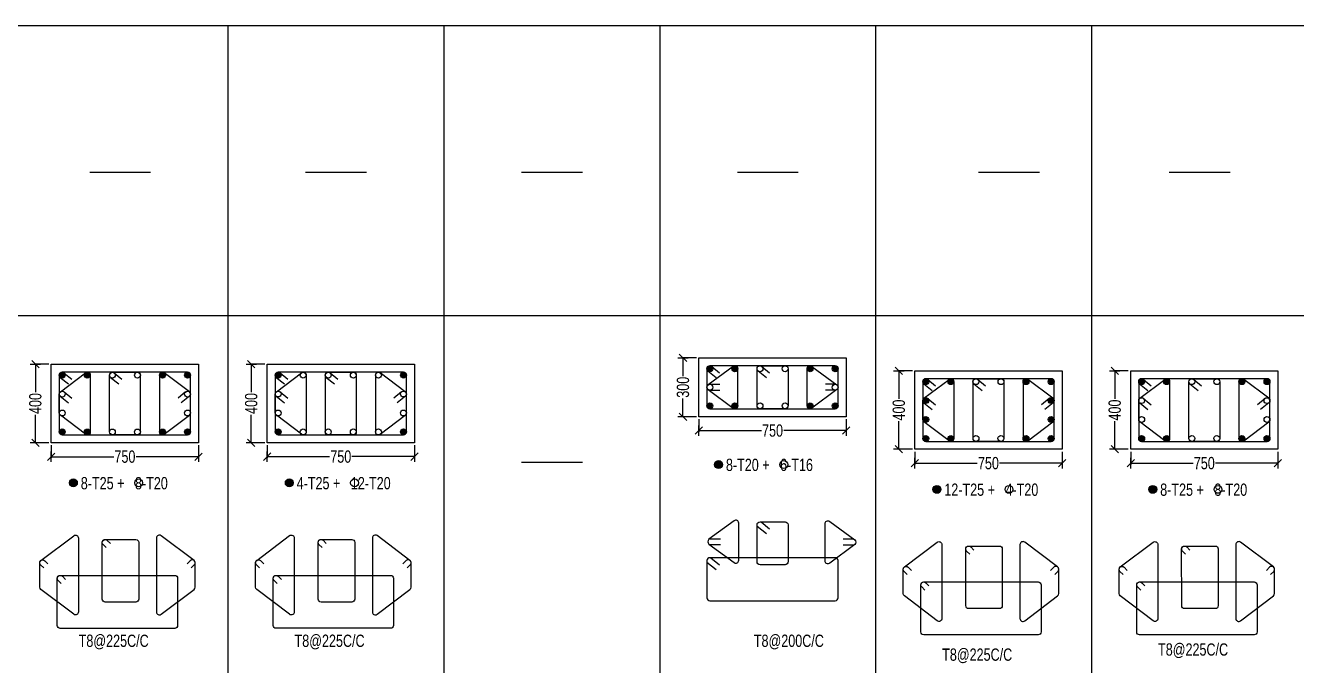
# Model space of a CAD drawing. Header units: millimetres. Extents: x 356 to 40629, y 2473 to 64837.
# Drawn here: x 21326 to 27803, y 15728 to 18992 of the extents above; entities that cross this region are included whole.
import ezdxf

# ---------------------------------------------------------------- set-up
doc = ezdxf.new("R2010")
doc.units = ezdxf.units.MM
for name, color, linetype in [('COL', 5, 'Continuous'), ('S-TIES', 3, 'Continuous'), ('TABLE', 11, 'Continuous'), ('TXT3', 6, 'Continuous')]:
    doc.layers.add(name, color=color, linetype=linetype)
doc.layers.add('STR-COL-DIM', color=8, linetype='Continuous', lineweight=18)
doc.layers.add('STR-LEVEL TEXT', color=110, linetype='Continuous', lineweight=30)
doc.styles.add('SOBHA', font='swisscl.ttf')
doc.styles.add('sobha sed', font='swisscl.ttf')
doc.dimstyles.new('S-25', dxfattribs={"dimscale": 25, "dimtxt": 2.5, "dimasz": 1.5, "dimexe": 0.25, "dimexo": 0.5, "dimgap": 0.1, "dimtad": 0, "dimdec": 0, "dimrnd": 0.0005, "dimzin": 0, "dimdsep": 46, "dimtxsty": 'SOBHA', "dimblk": 'OBLIQUE', "dimcen": 0.09, "dimclrd": 8, "dimclre": 8, "dimclrt": 6, "dimadec": 0, "dimazin": 0, "dimtfac": 1, "dimtdec": 0, "dimtofl": 0, "dimtmove": 0, "dimatfit": 3, "dimfxl": 0.18, "dimtolj": 1, "dimtzin": 0, "dimlwd": -1, "dimlwe": -1, "dimarcsym": 0})

# ---------------------------------------------------------------- blocks, each defined once
blk = doc.blocks.new('_Oblique')
at = {"color": 0, "linetype": 'ByBlock', "lineweight": -2}
for p, q in [((-0.5, -0.5), (0.5, 0.5)), ((0, 0.71), (0, -0.71))]:
    blk.add_line(p, q, dxfattribs=at)
blk = doc.blocks.new('*D634')
at = {"layer": 'STR-LEVEL TEXT', "color": 8, "transparency": 16777216}
for p, q in [((21445.3, 17264.3), (21370.2, 17264.3)), ((21376.5, 17264.3), (21376.5, 17121.8)), ((21376.5, 16864.3), (21376.5, 17006.8)), ((21445.3, 16864.3), (21370.2, 16864.3))]:
    blk.add_line(p, q, dxfattribs=at)
at = {"layer": 'STR-LEVEL TEXT', "color": 8, "transparency": 16777216, "xscale": 37.5, "yscale": 37.5, "zscale": 37.5}
for p, rotation in [((21376.5, 17264.3), 90), ((21376.5, 16864.3), 270)]:
    blk.add_blockref('_Oblique', p, dxfattribs=dict(at, rotation=rotation))
at = {"layer": 'STR-LEVEL TEXT', "color": 6, "transparency": 16777216, "insert": (21376.5, 17064.3), "char_height": 62.5, "attachment_point": 5, "rotation": 90, "style": 'SOBHA'}
blk.add_mtext('\\A1;400', dxfattribs=at)
blk = doc.blocks.new('*D635')
at = {"layer": 'STR-LEVEL TEXT', "color": 8, "transparency": 16777216}
for p, q in [((21457.8, 16851.8), (21457.8, 16787)), ((22207.8, 16851.8), (22207.8, 16787)), ((21457.8, 16793.2), (21775.9, 16793.2)), ((22207.8, 16793.2), (21889.8, 16793.2))]:
    blk.add_line(p, q, dxfattribs=at)
at = {"layer": 'STR-LEVEL TEXT', "color": 8, "transparency": 16777216, "xscale": 37.5, "yscale": 37.5, "zscale": 37.5, "rotation": 180}
blk.add_blockref('_Oblique', (21457.8, 16793.2), dxfattribs=at)
at = {"layer": 'STR-LEVEL TEXT', "color": 8, "transparency": 16777216, "xscale": 37.5, "yscale": 37.5, "zscale": 37.5}
blk.add_blockref('_Oblique', (22207.8, 16793.2), dxfattribs=at)
at = {"layer": 'STR-LEVEL TEXT', "color": 6, "transparency": 16777216, "insert": (21832.8, 16793.2), "char_height": 62.5, "attachment_point": 5, "style": 'SOBHA'}
blk.add_mtext('\\A1;750', dxfattribs=at)
blk = doc.blocks.new('*D624')
at = {"layer": 'STR-LEVEL TEXT', "color": 8, "transparency": 16777216}
for p, q in [((22545.3, 17264.5), (22470.2, 17264.5)), ((22476.5, 17264.5), (22476.5, 17122)), ((22476.5, 16864.5), (22476.5, 17007)), ((22545.3, 16864.5), (22470.2, 16864.5))]:
    blk.add_line(p, q, dxfattribs=at)
at = {"layer": 'STR-LEVEL TEXT', "color": 8, "transparency": 16777216, "xscale": 37.5, "yscale": 37.5, "zscale": 37.5}
for p, rotation in [((22476.5, 17264.5), 90), ((22476.5, 16864.5), 270)]:
    blk.add_blockref('_Oblique', p, dxfattribs=dict(at, rotation=rotation))
at = {"layer": 'STR-LEVEL TEXT', "color": 6, "transparency": 16777216, "insert": (22476.5, 17064.5), "char_height": 62.5, "attachment_point": 5, "rotation": 90, "style": 'SOBHA'}
blk.add_mtext('\\A1;400', dxfattribs=at)
blk = doc.blocks.new('*D625')
at = {"layer": 'STR-LEVEL TEXT', "color": 8, "transparency": 16777216}
for p, q in [((22557.8, 16852), (22557.8, 16787.2)), ((23307.8, 16852), (23307.8, 16787.2)), ((22557.8, 16793.4), (22875.9, 16793.4)), ((23307.8, 16793.4), (22989.8, 16793.4))]:
    blk.add_line(p, q, dxfattribs=at)
at = {"layer": 'STR-LEVEL TEXT', "color": 8, "transparency": 16777216, "xscale": 37.5, "yscale": 37.5, "zscale": 37.5, "rotation": 180}
blk.add_blockref('_Oblique', (22557.8, 16793.4), dxfattribs=at)
at = {"layer": 'STR-LEVEL TEXT', "color": 8, "transparency": 16777216, "xscale": 37.5, "yscale": 37.5, "zscale": 37.5}
blk.add_blockref('_Oblique', (23307.8, 16793.4), dxfattribs=at)
at = {"layer": 'STR-LEVEL TEXT', "color": 6, "transparency": 16777216, "insert": (22932.8, 16793.4), "char_height": 62.5, "attachment_point": 5, "style": 'SOBHA'}
blk.add_mtext('\\A1;750', dxfattribs=at)
blk = doc.blocks.new('*D342')
at = {"layer": 'STR-LEVEL TEXT', "color": 8, "transparency": 16777216}
for p, q in [((24745.3, 17297.2), (24670.2, 17297.2)), ((24676.5, 17297.2), (24676.5, 17204.4)), ((24676.5, 16997.2), (24676.5, 17090.2)), ((24745.3, 16997.2), (24670.2, 16997.2))]:
    blk.add_line(p, q, dxfattribs=at)
at = {"layer": 'STR-LEVEL TEXT', "color": 8, "transparency": 16777216, "xscale": 37.5, "yscale": 37.5, "zscale": 37.5}
for p, rotation in [((24676.5, 17297.2), 90), ((24676.5, 16997.2), 270)]:
    blk.add_blockref('_Oblique', p, dxfattribs=dict(at, rotation=rotation))
at = {"layer": 'STR-LEVEL TEXT', "color": 6, "transparency": 16777216, "insert": (24676.5, 17147.3), "char_height": 62.5, "attachment_point": 5, "rotation": 90, "style": 'SOBHA'}
blk.add_mtext('\\A1;300', dxfattribs=at)
blk = doc.blocks.new('*D343')
at = {"layer": 'STR-LEVEL TEXT', "color": 8, "transparency": 16777216}
for p, q in [((24757.8, 16984.7), (24757.8, 16919.9)), ((25507.8, 16984.7), (25507.8, 16919.9)), ((24757.8, 16926.2), (25075.9, 16926.2)), ((25507.8, 16926.2), (25189.8, 16926.2))]:
    blk.add_line(p, q, dxfattribs=at)
at = {"layer": 'STR-LEVEL TEXT', "color": 8, "transparency": 16777216, "xscale": 37.5, "yscale": 37.5, "zscale": 37.5, "rotation": 180}
blk.add_blockref('_Oblique', (24757.8, 16926.2), dxfattribs=at)
at = {"layer": 'STR-LEVEL TEXT', "color": 8, "transparency": 16777216, "xscale": 37.5, "yscale": 37.5, "zscale": 37.5}
blk.add_blockref('_Oblique', (25507.8, 16926.2), dxfattribs=at)
at = {"layer": 'STR-LEVEL TEXT', "color": 6, "transparency": 16777216, "insert": (25132.8, 16926.2), "char_height": 62.5, "attachment_point": 5, "style": 'SOBHA'}
blk.add_mtext('\\A1;750', dxfattribs=at)
blk = doc.blocks.new('*D477')
at = {"layer": 'STR-LEVEL TEXT', "color": 8, "transparency": 16777216}
for p, q in [((25845.3, 17231), (25770.2, 17231)), ((25776.5, 17231), (25776.5, 17088.5)), ((25776.5, 16831), (25776.5, 16973.5)), ((25845.3, 16831), (25770.2, 16831))]:
    blk.add_line(p, q, dxfattribs=at)
at = {"layer": 'STR-LEVEL TEXT', "color": 8, "transparency": 16777216, "xscale": 37.5, "yscale": 37.5, "zscale": 37.5}
for p, rotation in [((25776.5, 17231), 90), ((25776.5, 16831), 270)]:
    blk.add_blockref('_Oblique', p, dxfattribs=dict(at, rotation=rotation))
at = {"layer": 'STR-LEVEL TEXT', "color": 6, "transparency": 16777216, "insert": (25776.5, 17031), "char_height": 62.5, "attachment_point": 5, "rotation": 90, "style": 'SOBHA'}
blk.add_mtext('\\A1;400', dxfattribs=at)
blk = doc.blocks.new('*D478')
at = {"layer": 'STR-LEVEL TEXT', "color": 8, "transparency": 16777216}
for p, q in [((25857.8, 16818.5), (25857.8, 16753.7)), ((26607.8, 16818.5), (26607.8, 16753.7)), ((25857.8, 16760), (26175.9, 16760)), ((26607.8, 16760), (26289.8, 16760))]:
    blk.add_line(p, q, dxfattribs=at)
at = {"layer": 'STR-LEVEL TEXT', "color": 8, "transparency": 16777216, "xscale": 37.5, "yscale": 37.5, "zscale": 37.5, "rotation": 180}
blk.add_blockref('_Oblique', (25857.8, 16760), dxfattribs=at)
at = {"layer": 'STR-LEVEL TEXT', "color": 8, "transparency": 16777216, "xscale": 37.5, "yscale": 37.5, "zscale": 37.5}
blk.add_blockref('_Oblique', (26607.8, 16760), dxfattribs=at)
at = {"layer": 'STR-LEVEL TEXT', "color": 6, "transparency": 16777216, "insert": (26232.8, 16760), "char_height": 62.5, "attachment_point": 5, "style": 'SOBHA'}
blk.add_mtext('\\A1;750', dxfattribs=at)
blk = doc.blocks.new('*D471')
at = {"layer": 'STR-LEVEL TEXT', "color": 8, "transparency": 16777216}
for p, q in [((26945.3, 17231), (26870.2, 17231)), ((26876.5, 17231), (26876.5, 17088.5)), ((26876.5, 16831), (26876.5, 16973.5)), ((26945.3, 16831), (26870.2, 16831))]:
    blk.add_line(p, q, dxfattribs=at)
at = {"layer": 'STR-LEVEL TEXT', "color": 8, "transparency": 16777216, "xscale": 37.5, "yscale": 37.5, "zscale": 37.5}
for p, rotation in [((26876.5, 17231), 90), ((26876.5, 16831), 270)]:
    blk.add_blockref('_Oblique', p, dxfattribs=dict(at, rotation=rotation))
at = {"layer": 'STR-LEVEL TEXT', "color": 6, "transparency": 16777216, "insert": (26876.5, 17031), "char_height": 62.5, "attachment_point": 5, "rotation": 90, "style": 'SOBHA'}
blk.add_mtext('\\A1;400', dxfattribs=at)
blk = doc.blocks.new('*D472')
at = {"layer": 'STR-LEVEL TEXT', "color": 8, "transparency": 16777216}
for p, q in [((26957.8, 16818.5), (26957.8, 16753.7)), ((27707.8, 16818.5), (27707.8, 16753.7)), ((26957.8, 16760), (27275.9, 16760)), ((27707.8, 16760), (27389.8, 16760))]:
    blk.add_line(p, q, dxfattribs=at)
at = {"layer": 'STR-LEVEL TEXT', "color": 8, "transparency": 16777216, "xscale": 37.5, "yscale": 37.5, "zscale": 37.5, "rotation": 180}
blk.add_blockref('_Oblique', (26957.8, 16760), dxfattribs=at)
at = {"layer": 'STR-LEVEL TEXT', "color": 8, "transparency": 16777216, "xscale": 37.5, "yscale": 37.5, "zscale": 37.5}
blk.add_blockref('_Oblique', (27707.8, 16760), dxfattribs=at)
at = {"layer": 'STR-LEVEL TEXT', "color": 6, "transparency": 16777216, "insert": (27332.8, 16760), "char_height": 62.5, "attachment_point": 5, "style": 'SOBHA'}
blk.add_mtext('\\A1;750', dxfattribs=at)

msp = doc.modelspace()

# ---------------------------------------------------------------- hatches: boundary and pattern name
at = {"layer": 'S-TIES', "ltscale": 7}
h = msp.add_hatch(color=256, dxfattribs=at)
h.dxf.hatch_style = 1
edge = h.paths.add_edge_path()
edge.add_arc((24813.4, 17241.7), 15, 0, 360)
h = msp.add_hatch(color=256, dxfattribs=at)
h.dxf.hatch_style = 1
edge = h.paths.add_edge_path()
edge.add_arc((24941.2, 17241.7), 15, 0, 360)
h = msp.add_hatch(color=256, dxfattribs=at)
h.dxf.hatch_style = 1
edge = h.paths.add_edge_path()
edge.add_arc((25324.5, 17241.7), 15, 0, 360)
h = msp.add_hatch(color=256, dxfattribs=at)
h.dxf.hatch_style = 1
edge = h.paths.add_edge_path()
edge.add_arc((25452.3, 17241.7), 15, 0, 360)
h = msp.add_hatch(color=256, dxfattribs=at)
h.dxf.hatch_style = 1
edge = h.paths.add_edge_path()
edge.add_arc((21513.4, 17208.8), 15, 0, 360)
h = msp.add_hatch(color=256, dxfattribs=at)
h.dxf.hatch_style = 1
edge = h.paths.add_edge_path()
edge.add_arc((21641.2, 17208.8), 15, 0, 360)
h = msp.add_hatch(color=256, dxfattribs=at)
h.dxf.hatch_style = 1
edge = h.paths.add_edge_path()
edge.add_arc((22024.5, 17208.8), 15, 0, 360)
h = msp.add_hatch(color=256, dxfattribs=at)
h.dxf.hatch_style = 1
edge = h.paths.add_edge_path()
edge.add_arc((22152.3, 17208.8), 15, 0, 360)
h = msp.add_hatch(color=256, dxfattribs=at)
h.dxf.hatch_style = 1
edge = h.paths.add_edge_path()
edge.add_arc((22613.4, 17208.9), 15, 0, 360)
h = msp.add_hatch(color=256, dxfattribs=at)
h.dxf.hatch_style = 1
edge = h.paths.add_edge_path()
edge.add_arc((23252.3, 17208.9), 15, 0, 360)
h = msp.add_hatch(color=256, dxfattribs=at)
h.dxf.hatch_style = 1
edge = h.paths.add_edge_path()
edge.add_arc((25913.4, 17175.5), 15, 0, 360)
h = msp.add_hatch(color=256, dxfattribs=at)
h.dxf.hatch_style = 1
edge = h.paths.add_edge_path()
edge.add_arc((26041.2, 17175.5), 15, 0, 360)
h = msp.add_hatch(color=256, dxfattribs=at)
h.dxf.hatch_style = 1
edge = h.paths.add_edge_path()
edge.add_arc((26424.5, 17175.5), 15, 0, 360)
h = msp.add_hatch(color=256, dxfattribs=at)
h.dxf.hatch_style = 1
edge = h.paths.add_edge_path()
edge.add_arc((26552.3, 17175.5), 15, 0, 360)
h = msp.add_hatch(color=256, dxfattribs=at)
h.dxf.hatch_style = 1
edge = h.paths.add_edge_path()
edge.add_arc((27013.4, 17175.5), 15, 0, 360)
h = msp.add_hatch(color=256, dxfattribs=at)
h.dxf.hatch_style = 1
edge = h.paths.add_edge_path()
edge.add_arc((27141.2, 17175.5), 15, 0, 360)
h = msp.add_hatch(color=256, dxfattribs=at)
h.dxf.hatch_style = 1
edge = h.paths.add_edge_path()
edge.add_arc((27524.5, 17175.5), 15, 0, 360)
h = msp.add_hatch(color=256, dxfattribs=at)
h.dxf.hatch_style = 1
edge = h.paths.add_edge_path()
edge.add_arc((27652.3, 17175.5), 15, 0, 360)
h = msp.add_hatch(color=256, dxfattribs=at)
h.dxf.hatch_style = 1
edge = h.paths.add_edge_path()
edge.add_arc((24813.5, 17052.6), 15, 0, 360)
h = msp.add_hatch(color=256, dxfattribs=at)
h.dxf.hatch_style = 1
edge = h.paths.add_edge_path()
edge.add_arc((24941.2, 17052.2), 15, 0, 360)
h = msp.add_hatch(color=256, dxfattribs=at)
h.dxf.hatch_style = 1
edge = h.paths.add_edge_path()
edge.add_arc((25324.5, 17052.2), 15, 0, 360)
h = msp.add_hatch(color=256, dxfattribs=at)
h.dxf.hatch_style = 1
edge = h.paths.add_edge_path()
edge.add_arc((25452.2, 17052.6), 15, 0, 360)
h = msp.add_hatch(color=256, dxfattribs=at)
h.dxf.hatch_style = 1
edge = h.paths.add_edge_path()
edge.add_arc((25913.4, 17079.1), 15, 0, 360)
h = msp.add_hatch(color=256, dxfattribs=at)
h.dxf.hatch_style = 1
edge = h.paths.add_edge_path()
edge.add_arc((26552.1, 17079.1), 15, 0, 360)
h = msp.add_hatch(color=256, dxfattribs=at)
h.dxf.hatch_style = 1
edge = h.paths.add_edge_path()
edge.add_arc((25913.5, 16982.8), 15, 0, 360)
h = msp.add_hatch(color=256, dxfattribs=at)
h.dxf.hatch_style = 1
edge = h.paths.add_edge_path()
edge.add_arc((26552.2, 16982.8), 15, 0, 360)
h = msp.add_hatch(color=256, dxfattribs=at)
h.dxf.hatch_style = 1
edge = h.paths.add_edge_path()
edge.add_arc((21513.5, 16919.7), 15, 0, 360)
h = msp.add_hatch(color=256, dxfattribs=at)
h.dxf.hatch_style = 1
edge = h.paths.add_edge_path()
edge.add_arc((21641.2, 16919.3), 15, 0, 360)
h = msp.add_hatch(color=256, dxfattribs=at)
h.dxf.hatch_style = 1
edge = h.paths.add_edge_path()
edge.add_arc((22024.5, 16919.3), 15, 0, 360)
h = msp.add_hatch(color=256, dxfattribs=at)
h.dxf.hatch_style = 1
edge = h.paths.add_edge_path()
edge.add_arc((22152.2, 16919.7), 15, 0, 360)
h = msp.add_hatch(color=256, dxfattribs=at)
h.dxf.hatch_style = 1
edge = h.paths.add_edge_path()
edge.add_arc((22613.5, 16919.8), 15, 0, 360)
h = msp.add_hatch(color=256, dxfattribs=at)
h.dxf.hatch_style = 1
edge = h.paths.add_edge_path()
edge.add_arc((23252.2, 16919.8), 15, 0, 360)
h = msp.add_hatch(color=256, dxfattribs=at)
h.dxf.hatch_style = 1
edge = h.paths.add_edge_path()
edge.add_arc((25913.5, 16886.4), 15, 0, 360)
h = msp.add_hatch(color=256, dxfattribs=at)
h.dxf.hatch_style = 1
edge = h.paths.add_edge_path()
edge.add_arc((26041.2, 16886), 15, 0, 360)
h = msp.add_hatch(color=256, dxfattribs=at)
h.dxf.hatch_style = 1
edge = h.paths.add_edge_path()
edge.add_arc((26424.5, 16886.4), 15, 0, 360)
h = msp.add_hatch(color=256, dxfattribs=at)
h.dxf.hatch_style = 1
edge = h.paths.add_edge_path()
edge.add_arc((26552.2, 16886.4), 15, 0, 360)
h = msp.add_hatch(color=256, dxfattribs=at)
h.dxf.hatch_style = 1
edge = h.paths.add_edge_path()
edge.add_arc((27013.5, 16886.4), 15, 0, 360)
h = msp.add_hatch(color=256, dxfattribs=at)
h.dxf.hatch_style = 1
edge = h.paths.add_edge_path()
edge.add_arc((27141.2, 16886), 15, 0, 360)
h = msp.add_hatch(color=256, dxfattribs=at)
h.dxf.hatch_style = 1
edge = h.paths.add_edge_path()
edge.add_arc((27524.5, 16886.4), 15, 0, 360)
h = msp.add_hatch(color=256, dxfattribs=at)
h.dxf.hatch_style = 1
edge = h.paths.add_edge_path()
edge.add_arc((27652.2, 16886.4), 15, 0, 360)
h = msp.add_hatch(color=256, dxfattribs=at)
h.dxf.hatch_style = 1
edge = h.paths.add_edge_path()
edge.add_arc((24857.6, 16753.1), 20, 0, 360)
h = msp.add_hatch(color=256, dxfattribs=at)
h.dxf.hatch_style = 1
edge = h.paths.add_edge_path()
edge.add_arc((21570.3, 16659.8), 20, 0, 360)
h = msp.add_hatch(color=256, dxfattribs=at)
h.dxf.hatch_style = 1
edge = h.paths.add_edge_path()
edge.add_arc((22670.3, 16659.9), 20, 0, 360)
h = msp.add_hatch(color=256, dxfattribs=at)
h.dxf.hatch_style = 1
edge = h.paths.add_edge_path()
edge.add_arc((25970.3, 16626.5), 20, 0, 360)
h = msp.add_hatch(color=256, dxfattribs=at)
h.dxf.hatch_style = 1
edge = h.paths.add_edge_path()
edge.add_arc((27070.3, 16626.5), 20, 0, 360)

# ---------------------------------------------------------------- linework, layer by layer
at = {"layer": 'COL', "elevation": 0}
for points in [[(24757.8, 17297.2), (25507.8, 17297.2), (25507.8, 16997.2), (24757.8, 16997.2)], [(21457.8, 17264.3), (22207.8, 17264.3), (22207.8, 16864.3), (21457.8, 16864.3)], [(22557.8, 17264.5), (23307.8, 17264.5), (23307.8, 16864.5), (22557.8, 16864.5)], [(25857.8, 17231), (26607.8, 17231), (26607.8, 16831), (25857.8, 16831)], [(26957.8, 17231), (27707.8, 17231), (27707.8, 16831), (26957.8, 16831)]]:
    msp.add_lwpolyline(points, close=True, dxfattribs=at)
at = {"layer": 'S-TIES', "ltscale": 7}
for p, q in [((21653.5, 18243.8, 0), (21963.8, 18243.8, 0)), ((22753.5, 18243.8, 0), (23063.8, 18243.8, 0)), ((23853.5, 18243.8, 0), (24163.8, 18243.8, 0)), ((24953.5, 18243.8, 0), (25263.8, 18243.8, 0)), ((26182.4, 18243.8, 0), (26492.7, 18243.8, 0)), ((27153.5, 18243.8, 0), (27463.8, 18243.8, 0)), ((23853.5, 16765.4, 0), (24163.8, 16765.4, 0))]:
    msp.add_line(p, q, dxfattribs=at)
at = {"layer": 'S-TIES', "ltscale": 7, "elevation": 0}
for points in [[(24813.5, 17037.6), (25452.3, 17037.6, 0.414214), (25467.3, 17052.6), (25467.3, 17241.7, 0.414214), (25452.3, 17256.7), (24813.5, 17256.7, 0.414214), (24798.5, 17241.7), (24798.5, 17052.6, 0.414214)], [(24956.2, 17052.2), (24956.2, 17241.7, 0.615959), (24932.3, 17253.8), (24804.6, 17159.2, 0.503211), (24804.5, 17135.1), (24932.2, 17040.2, 0.616567)], [(25069, 17256.7), (25196.7, 17256.7, -0.414214), (25211.7, 17241.7), (25211.7, 17052.6, -0.414214), (25196.7, 17037.6), (25069, 17037.6, -0.414214), (25054, 17052.6), (25054, 17241.7, -0.414214)], [(25309.5, 17052.2), (25309.5, 17241.7, -0.615959), (25333.4, 17253.8), (25461.1, 17159.2, -0.503211), (25461.1, 17135.1), (25333.5, 17040.2, -0.616567)], [(21656.2, 17208.8), (21656.2, 16919.3, -0.619608), (21632.2, 16907.3), (21504.4, 17004.1, -0.234772), (21498.5, 17016), (21498.4, 17112.4, -0.23547), (21504.4, 17124.4), (21632.2, 17220.7, -0.618942)], [(21513.5, 16904.7), (22152.3, 16904.7, 0.414214), (22167.3, 16919.7), (22167.3, 17208.8, 0.414214), (22152.3, 17223.8), (21513.5, 17223.8, 0.414214), (21498.5, 17208.8), (21498.5, 16919.7, 0.414214)], [(21769.4, 17223.4), (21896.4, 17223.4, -0.414214), (21911.4, 17208.4), (21911.4, 16919.7, -0.414214), (21896.4, 16904.7), (21769.4, 16904.7, -0.414214), (21754.4, 16919.7), (21754.4, 17208.4, -0.414214)], [(22009.4, 17208.8), (22009.5, 16919.3, 0.619608), (22033.5, 16907.3), (22161.3, 17004.1, 0.234772), (22167.2, 17016), (22167.2, 17112.4, 0.23547), (22161.3, 17124.4), (22033.5, 17220.7, 0.618942)], [(22756.2, 17208.9), (22756.2, 16919.5, -0.619608), (22732.2, 16907.5), (22604.4, 17004.3, -0.234772), (22598.5, 17016.2), (22598.4, 17112.6, -0.23547), (22604.4, 17124.6), (22732.2, 17220.9, -0.618942)], [(22613.5, 16904.8), (23252.3, 16904.8, 0.414214), (23267.3, 16919.8), (23267.3, 17208.9, 0.414214), (23252.3, 17223.9), (22613.5, 17223.9, 0.414214), (22598.5, 17208.9), (22598.5, 16919.8, 0.414214)], [(22869.4, 17223.6), (22996.4, 17223.6, -0.414214), (23011.4, 17208.6), (23011.4, 16919.8, -0.414214), (22996.4, 16904.8), (22869.4, 16904.8, -0.414214), (22854.4, 16919.8), (22854.4, 17208.6, -0.414214)], [(23109.4, 17208.9), (23109.5, 16919.5, 0.619608), (23133.5, 16907.5), (23261.3, 17004.3, 0.234772), (23267.2, 17016.2), (23267.2, 17112.6, 0.23547), (23261.3, 17124.6), (23133.5, 17220.9, 0.618942)], [(26056.2, 17175.5), (26056.2, 16886, -0.619608), (26032.2, 16874.1), (25904.4, 16970.8, -0.234772), (25898.5, 16982.8), (25898.4, 17079.1, -0.23547), (25904.4, 17091.1), (26032.2, 17187.5, -0.618942)], [(25913.5, 16871.4), (26552.3, 16871.4, 0.414214), (26567.3, 16886.4), (26567.3, 17175.5, 0.414214), (26552.3, 17190.5), (25913.5, 17190.5, 0.414214), (25898.5, 17175.5), (25898.5, 16886.4, 0.414214)], [(26169.4, 17190.5), (26296.4, 17190.5, -0.414214), (26311.4, 17175.5), (26311.4, 16886.4, -0.414214), (26296.4, 16871.4), (26169.4, 16871.4, -0.414214), (26154.4, 16886.4), (26154.4, 17175.5, -0.414214)], [(26409.4, 17175.5), (26409.5, 16886.4, 0.619608), (26433.5, 16874.4), (26561.3, 16970.8, 0.234772), (26567.2, 16982.8), (26567.2, 17079.1, 0.23547), (26561.3, 17091.1), (26433.5, 17187.5, 0.618942)], [(27156.2, 17175.5), (27156.2, 16886, -0.619608), (27132.2, 16874.1), (27004.4, 16970.8, -0.234772), (26998.5, 16982.8), (26998.4, 17079.1, -0.23547), (27004.4, 17091.1), (27132.2, 17187.5, -0.618942)], [(27013.5, 16871.4), (27652.3, 16871.4, 0.414214), (27667.3, 16886.4), (27667.3, 17175.5, 0.414214), (27652.3, 17190.5), (27013.5, 17190.5, 0.414214), (26998.5, 17175.5), (26998.5, 16886.4, 0.414214)], [(27269.4, 17190.5), (27396.4, 17190.5, -0.414214), (27411.4, 17175.5), (27411.4, 16886.4, -0.414214), (27396.4, 16871.4), (27269.4, 16871.4, -0.414214), (27254.4, 16886.4), (27254.4, 17175.5, -0.414214)], [(27509.4, 17175.5), (27509.5, 16886.4, 0.619608), (27533.5, 16874.4), (27661.3, 16970.8, 0.234772), (27667.2, 16982.8), (27667.2, 17079.1, 0.23547), (27661.3, 17091.1), (27533.5, 17187.5, 0.618942)], [(24960.6, 16265), (24960.6, 16454.5, 0.615959), (24936.7, 16466.6), (24809, 16372, 0.503211), (24809, 16347.9), (24936.6, 16253, 0.616567)], [(25069, 16461.1), (25196.7, 16461.1, -0.414214), (25211.7, 16446.1), (25211.7, 16257, -0.414214), (25196.7, 16242), (25069, 16242, -0.414214), (25054, 16257), (25054, 16446.1, -0.414214)], [(25400.2, 16262), (25400.2, 16451.4, -0.615959), (25424.1, 16463.5), (25551.8, 16369, -0.503211), (25551.8, 16344.9), (25424.2, 16249.9, -0.616567)], [(21596, 16378.5), (21596, 16001.6, -0.619608), (21571.9, 15989.6), (21404.7, 16116.2, -0.234772), (21398.8, 16128.2), (21398.8, 16252.4, -0.23547), (21404.7, 16264.4), (21572, 16390.5, -0.618942)], [(21993.7, 16378.5), (21993.7, 16001.6, 0.619608), (22017.8, 15989.6), (22185, 16116.2, 0.234772), (22190.9, 16128.2), (22190.9, 16252.4, 0.23547), (22185, 16264.4), (22017.7, 16390.5, 0.618942)], [(22696, 16378.7), (22696, 16001.8, -0.619608), (22671.9, 15989.8), (22504.7, 16116.4, -0.234772), (22498.8, 16128.4), (22498.8, 16252.6, -0.23547), (22504.7, 16264.5), (22672, 16390.7, -0.618942)], [(23093.7, 16378.7), (23093.7, 16001.8, 0.619608), (23117.8, 15989.8), (23285, 16116.4, 0.234772), (23290.9, 16128.4), (23290.9, 16252.6, 0.23547), (23285, 16264.5), (23117.7, 16390.7, 0.618942)], [(21732.4, 16371), (21888.6, 16371, -0.414166), (21903.6, 16356), (21903.6, 16066.9, -0.414262), (21888.6, 16051.9), (21732.5, 16051.9, -0.414166), (21717.5, 16066.9), (21717.4, 16356, -0.414262)], [(22832.4, 16371.2), (22988.6, 16371.2, -0.414166), (23003.6, 16356.2), (23003.6, 16067.1, -0.414262), (22988.6, 16052.1), (22832.5, 16052.1, -0.414166), (22817.5, 16067.1), (22817.4, 16356.2, -0.414262)], [(25996, 16345.2), (25996, 15968.3, -0.619608), (25971.9, 15956.4), (25804.7, 16083, -0.234772), (25798.8, 16094.9), (25798.8, 16219.1, -0.23547), (25804.7, 16231.1), (25972, 16357.2, -0.618942)], [(26132.4, 16337.8), (26288.6, 16337.8, -0.414166), (26303.6, 16322.8), (26303.6, 16033.7, -0.414262), (26288.6, 16018.7), (26132.5, 16018.7, -0.414166), (26117.5, 16033.7), (26117.4, 16322.8, -0.414262)], [(26393.7, 16345.2), (26393.7, 15968.3, 0.619608), (26417.8, 15956.4), (26585, 16083, 0.234772), (26590.9, 16094.9), (26590.9, 16219.1, 0.23547), (26585, 16231.1), (26417.7, 16357.2, 0.618942)], [(27096, 16345.2), (27096, 15968.3, -0.619608), (27071.9, 15956.4), (26904.7, 16083, -0.234772), (26898.8, 16094.9), (26898.8, 16219.1, -0.23547), (26904.7, 16231.1), (27072, 16357.2, -0.618942)], [(27232.4, 16337.8), (27388.6, 16337.8, -0.414166), (27403.6, 16322.8), (27403.6, 16033.7, -0.414262), (27388.6, 16018.7), (27232.5, 16018.7, -0.414166), (27217.5, 16033.7), (27217.4, 16322.8, -0.414262)], [(27493.7, 16345.2), (27493.7, 15968.3, 0.619608), (27517.8, 15956.4), (27685, 16083, 0.234772), (27690.9, 16094.9), (27690.9, 16219.1, 0.23547), (27685, 16231.1), (27517.7, 16357.2, 0.618942)], [(24813.5, 16059.1), (25452.3, 16059.1, 0.414214), (25467.3, 16074.1), (25467.3, 16263.2, 0.414214), (25452.3, 16278.2), (24813.5, 16278.2, 0.414214), (24798.5, 16263.2), (24798.5, 16074.1, 0.414214)], [(21503.3, 16187.9), (22086.4, 16187.9, -0.414214), (22101.4, 16172.9), (22101.4, 15932.9, -0.414214), (22086.4, 15917.9), (21503.3, 15917.9, -0.414214), (21488.3, 15932.9), (21488.3, 16172.9, -0.414214)], [(22603.3, 16188.1), (23186.4, 16188.1, -0.414214), (23201.4, 16173.1), (23201.4, 15933.1, -0.414214), (23186.4, 15918.1), (22603.3, 15918.1, -0.414214), (22588.3, 15933.1), (22588.3, 16173.1, -0.414214)], [(25903.3, 16154.7), (26486.4, 16154.7, -0.414214), (26501.4, 16139.7), (26501.4, 15899.7, -0.414214), (26486.4, 15884.7), (25903.3, 15884.7, -0.414214), (25888.3, 15899.7), (25888.3, 16139.7, -0.414214)], [(27003.3, 16154.7), (27586.4, 16154.7, -0.414214), (27601.4, 16139.7), (27601.4, 15899.7, -0.414214), (27586.4, 15884.7), (27003.3, 15884.7, -0.414214), (26988.3, 15899.7), (26988.3, 16139.7, -0.414214)]]:
    msp.add_lwpolyline(points, format="xyb", close=True, dxfattribs=at)
for points in [[(24803.4, 17230.5), (24845.6, 17197)], [(24823.5, 17252.8), (24862.3, 17220.7)], [(25059, 17230.5), (25101.2, 17197)], [(25079, 17252.8), (25117.8, 17220.7)], [(21503.4, 17197.6), (21545.6, 17164)], [(21523.5, 17219.9), (21562.3, 17187.7)], [(21759, 17197.6), (21801.2, 17164)], [(21779.1, 17219.9), (21817.9, 17187.7)], [(22603.4, 17197.7), (22645.6, 17164.2)], [(22623.5, 17220.1), (22662.3, 17187.9)], [(22859, 17197.7), (22901.2, 17164.2)], [(22879.1, 17220.1), (22917.9, 17187.9)], [(25903.4, 17164.3), (25945.6, 17130.8)], [(25923.5, 17186.6), (25962.3, 17154.5)], [(26159, 17164.3), (26201.2, 17130.8)], [(26179.1, 17186.6), (26217.9, 17154.5)], [(21503.5, 17101.2), (21545.6, 17067.7)], [(21523.5, 17123.5), (21562.3, 17091.4)], [(22142.2, 17123.5), (22103.4, 17091.4)], [(22162.2, 17101.2), (22120, 17067.7)], [(22603.5, 17101.4), (22645.6, 17067.9)], [(22623.5, 17123.7), (22662.3, 17091.6)], [(23242.2, 17123.7), (23203.4, 17091.6)], [(23262.2, 17101.4), (23220, 17067.9)], [(24813.5, 17162.2), (24863.5, 17162.2)], [(24813.5, 17132.2), (24863.5, 17132.2)], [(25452.2, 17162.2), (25402.2, 17162.2)], [(25452.2, 17132.2), (25402.2, 17132.2)], [(25903.5, 17067.9), (25945.6, 17034.4)], [(25923.5, 17090.3), (25962.3, 17058.1)], [(26542.2, 17090.3), (26503.4, 17058.1)], [(26562.2, 17067.9), (26520, 17034.4)], [(25074.3, 16461.1), (25117.8, 16425)], [(25054, 16438.9), (25101.2, 16401.4)], [(24813, 16374.9), (24867.9, 16374.9)], [(24813, 16344.9), (24867.9, 16344.9)], [(25542.9, 16371.9), (25492.9, 16371.9)], [(25542.9, 16341.9), (25492.9, 16341.9)], [(24818.8, 16278.2), (24862.3, 16242.2)], [(24798.5, 16256), (24845.6, 16218.5)]]:
    msp.add_lwpolyline(points, dxfattribs=at)
at = {"layer": 'S-TIES', "ltscale": 7}
for points in [[(27003.4, 17164.3), (27045.6, 17130.8)], [(27023.5, 17186.6), (27062.3, 17154.5)], [(27259, 17164.3), (27301.2, 17130.8)], [(27279.1, 17186.6), (27317.9, 17154.5)], [(27003.5, 17067.9), (27045.6, 17034.4)], [(27023.5, 17090.3), (27062.3, 17058.1)], [(27642.2, 17090.3), (27603.4, 17058.1)], [(27662.2, 17067.9), (27620, 17034.4)]]:
    msp.add_lwpolyline(points, dxfattribs=at)
at = {"layer": 'S-TIES', "ltscale": 7, "elevation": 0}
for points in [[(21737.8, 16329.5), (21721.8, 16345.4, -0.668178), (21732.4, 16371, -0.200501), (21743.1, 16366.6), (21759, 16350.7)], [(22837.8, 16329.7), (22821.8, 16345.6, -0.668178), (22832.4, 16371.2, -0.200501), (22843.1, 16366.8), (22859, 16350.9)], [(26137.8, 16296.3), (26121.8, 16312.2, -0.668178), (26132.4, 16337.8, -0.200501), (26143.1, 16333.3), (26159, 16317.4)], [(27237.8, 16296.3), (27221.8, 16312.2, -0.668178), (27232.4, 16337.8, -0.200501), (27243.1, 16333.3), (27259, 16317.4)], [(21419.1, 16225.9), (21403.2, 16241.8, -0.668178), (21413.8, 16267.4, -0.200501), (21424.4, 16262.9), (21440.3, 16247)], [(22170.6, 16225.9), (22186.5, 16241.8, 0.668178), (22175.9, 16267.4, 0.200501), (22165.3, 16262.9), (22149.4, 16247)], [(22519.1, 16226), (22503.2, 16242, -0.668178), (22513.8, 16267.6, -0.200501), (22524.4, 16263.1), (22540.3, 16247.2)], [(23270.6, 16226), (23286.5, 16242, 0.668178), (23275.9, 16267.6, 0.200501), (23265.3, 16263.1), (23249.4, 16247.2)], [(25819.1, 16192.6), (25803.2, 16208.5, -0.668178), (25813.8, 16234.1, -0.200501), (25824.4, 16229.7), (25840.3, 16213.8)], [(26570.6, 16192.6), (26586.5, 16208.5, 0.668178), (26575.9, 16234.1, 0.200501), (26565.3, 16229.7), (26549.4, 16213.8)], [(26919.1, 16192.6), (26903.2, 16208.5, -0.668178), (26913.8, 16234.1, -0.200501), (26924.4, 16229.7), (26940.3, 16213.8)], [(27670.6, 16192.6), (27686.5, 16208.5, 0.668178), (27675.9, 16234.1, 0.200501), (27665.3, 16229.7), (27649.4, 16213.8)], [(21508.6, 16146.4), (21492.7, 16162.3, -0.668178), (21503.3, 16187.9, -0.200501), (21514, 16183.4), (21529.9, 16167.5)], [(22608.6, 16146.6), (22592.7, 16162.5, -0.668178), (22603.3, 16188.1, -0.200501), (22614, 16183.6), (22629.9, 16167.7)], [(25908.6, 16113.1), (25892.7, 16129, -0.668178), (25903.3, 16154.6, -0.200501), (25914, 16150.2), (25929.9, 16134.3)], [(27008.6, 16113.1), (26992.7, 16129, -0.668178), (27003.3, 16154.6, -0.200501), (27014, 16150.2), (27029.9, 16134.3)]]:
    msp.add_lwpolyline(points, format="xyb", dxfattribs=at)
at = {"layer": 'S-TIES', "ltscale": 7}
for centre, radius in [((24813.4, 17241.7, 0), 15), ((24941.2, 17241.7, 0), 15), ((25069, 17241.7, 0), 15), ((25196.7, 17241.7, 0), 15), ((25324.5, 17241.7, 0), 15), ((25452.3, 17241.7, 0), 15), ((21513.4, 17208.8, 0), 15), ((21641.2, 17208.8, 0), 15), ((21769, 17208.8, 0), 15), ((21896.8, 17208.8, 0), 15), ((22024.5, 17208.8, 0), 15), ((22152.3, 17208.8, 0), 15), ((22613.4, 17208.9, 0), 15), ((22741.2, 17208.9, 0), 15), ((22869, 17208.9, 0), 15), ((22996.8, 17208.9, 0), 15), ((23124.5, 17208.9, 0), 15), ((23252.3, 17208.9, 0), 15), ((25913.4, 17175.5, 0), 15), ((26041.2, 17175.5, 0), 15), ((26169, 17175.5, 0), 15), ((26296.8, 17175.5, 0), 15), ((26424.5, 17175.5, 0), 15), ((26552.3, 17175.5, 0), 15), ((27013.4, 17175.5), 15), ((27141.2, 17175.5), 15), ((27269, 17175.5), 15), ((27396.8, 17175.5), 15), ((27524.5, 17175.5), 15), ((27652.3, 17175.5), 15), ((21513.4, 17112.4, 0), 15), ((22152.1, 17112.4, 0), 15), ((22613.4, 17112.6, 0), 15), ((23252.1, 17112.6, 0), 15), ((24813.5, 17147.2, 0), 15), ((25452.3, 17147.2, 0), 15), ((24813.5, 17052.6, 0), 15), ((24941.2, 17052.2, 0), 15), ((25068.9, 17052.6, 0), 15), ((25196.7, 17052.6, 0), 15), ((25324.5, 17052.2, 0), 15), ((25452.2, 17052.6, 0), 15), ((25913.4, 17079.1, 0), 15), ((26552.1, 17079.1, 0), 15), ((27013.4, 17079.1), 15), ((27652.1, 17079.1), 15), ((21513.5, 17016, 0), 15), ((22152.2, 17016, 0), 15), ((22613.5, 17016.2, 0), 15), ((23252.2, 17016.2, 0), 15), ((25913.5, 16982.8, 0), 15), ((26552.2, 16982.8, 0), 15), ((27013.5, 16982.8), 15), ((27652.2, 16982.8), 15), ((21513.5, 16919.7, 0), 15), ((21641.2, 16919.3, 0), 15), ((21769, 16919.3, 0), 15), ((21896.7, 16919.3, 0), 15), ((22024.5, 16919.3, 0), 15), ((22152.2, 16919.7, 0), 15), ((22613.5, 16919.8, 0), 15), ((22741.2, 16919.5, 0), 15), ((22869, 16919.5, 0), 15), ((22996.7, 16919.5, 0), 15), ((23124.5, 16919.5, 0), 15), ((23252.2, 16919.8, 0), 15), ((25913.5, 16886.4, 0), 15), ((26041.2, 16886, 0), 15), ((26169.4, 16886.4, 0), 15), ((26296.4, 16886.4, 0), 15), ((26424.5, 16886.4, 0), 15), ((26552.2, 16886.4, 0), 15), ((27013.5, 16886.4), 15), ((27141.2, 16886), 15), ((27269.4, 16886.4), 15), ((27396.4, 16886.4), 15), ((27524.5, 16886.4), 15), ((27652.2, 16886.4), 15), ((24857.6, 16753.1, 0), 20), ((25190.1, 16753.1, 0), 20), ((21570.3, 16659.8, 0), 20), ((21903.1, 16659.8, 0), 20), ((22670.3, 16659.9, 0), 20), ((23003.1, 16659.9, 0), 20), ((25970.3, 16626.5, 0), 20), ((26337.7, 16626.5, 0), 20), ((27070.3, 16626.5, 0), 20), ((27402.7, 16626.5, 0), 20)]:
    msp.add_circle(centre, radius, dxfattribs=at)
at = {"layer": 'TABLE', "ltscale": 10}
for p, q in [((18883.5, 18992.2, 0), (40628.8, 18992.2, 0)), ((22357.8, 18992.2, 0), (22357.8, 11792.7, 0)), ((23457.8, 18992.2, 0), (23457.8, 11792.7, 0)), ((24557.8, 18992.2, 0), (24557.8, 11792.7, 0)), ((25657.8, 18992.2, 0), (25657.8, 11792.7, 0)), ((26757.8, 18992.2, 0), (26757.8, 11792.7, 0)), ((18883.5, 17513.7, 0), (40628.8, 17513.7, 0)), ((18883.5, 17513.7, 0), (40628.8, 17513.7, 0))]:
    msp.add_line(p, q, dxfattribs=at)

# ---------------------------------------------------------------- texts
at = {"layer": 'STR-COL-DIM', "color": 6, "char_height": 62.5, "width": 636.777, "attachment_point": 1, "style": 'sobha sed'}
for s, insert in [('8-T20 +   6-T16', (24895.3, 16782.8, 0)), ('8-T25 +   8-T20', (21608, 16689.4, 0)), ('4-T25 +   12-T20', (22708, 16689.6, 0)), ('12-T25 +   4-T20', (26008, 16656.2, 0)), ('8-T25 +   8-T20', (27108, 16656.2, 0))]:
    msp.add_mtext(s, dxfattribs=dict(at, insert=insert))
at = {"layer": 'TXT3', "color": 4, "ltscale": 7, "style": 'sobha sed'}
for s, p in [('T8@225C/C', (21597.2, 15823.4, 0)), ('T8@225C/C', (22697.2, 15823.4, 0)), ('T8@200C/C', (25037.5, 15823.4, 0)), ('T8@225C/C', (25997.2, 15752.8, 0)), ('T8@225C/C', (27097.2, 15778.9, 0))]:
    msp.add_text(s, height=62.5, dxfattribs=at).set_placement(p)

# ---------------------------------------------------------------- dimensions: what is measured, and where the dimension line sits
at = {"layer": 'STR-LEVEL TEXT'}
dim = msp.add_linear_dim(base=(24676.5, 17297.2, 0), p1=(24757.8, 16997.2, 0), p2=(24757.8, 17297.2, 0), angle=90, dimstyle='S-25', dxfattribs=at)
dim.commit()
dim.dimension.update_dxf_attribs({"geometry": '*D342', "text_midpoint": (24676.5, 17147.3, 0), "dimtype": 160})
for base, p1, p2, picture, middle in [((21376.5, 17264.3, 0), (21457.8, 16864.3, 0), (21457.8, 17264.3, 0), '*D634', (21376.5, 17064.3, 0)), ((22476.5, 17264.5, 0), (22557.8, 16864.5, 0), (22557.8, 17264.5, 0), '*D624', (22476.5, 17064.5, 0)), ((25776.5, 17231, 0), (25857.8, 16831, 0), (25857.8, 17231, 0), '*D477', (25776.5, 17031, 0)), ((26876.5, 17231), (26957.8, 16831), (26957.8, 17231), '*D471', (26876.5, 17031))]:
    dim = msp.add_linear_dim(base=base, p1=p1, p2=p2, angle=90, dimstyle='S-25', dxfattribs=at)
    dim.commit()
    dim.dimension.update_dxf_attribs({"geometry": picture, "text_midpoint": middle})
for base, p1, p2, picture, middle in [((25507.8, 16926.2, 0), (24757.8, 16997.2, 0), (25507.8, 16997.2, 0), '*D343', (25132.8, 16926.2, 0)), ((22207.8, 16793.2, 0), (21457.8, 16864.3, 0), (22207.8, 16864.3, 0), '*D635', (21832.8, 16793.2, 0)), ((23307.8, 16793.4, 0), (22557.8, 16864.5, 0), (23307.8, 16864.5, 0), '*D625', (22932.8, 16793.4, 0)), ((26607.8, 16760, 0), (25857.8, 16831, 0), (26607.8, 16831, 0), '*D478', (26232.8, 16760, 0)), ((27707.8, 16760), (26957.8, 16831), (27707.8, 16831), '*D472', (27332.8, 16760))]:
    dim = msp.add_linear_dim(base=base, p1=p1, p2=p2, dimstyle='S-25', dxfattribs=at)
    dim.commit()
    dim.dimension.update_dxf_attribs({"geometry": picture, "text_midpoint": middle})

doc.saveas('drawing.dxf')
